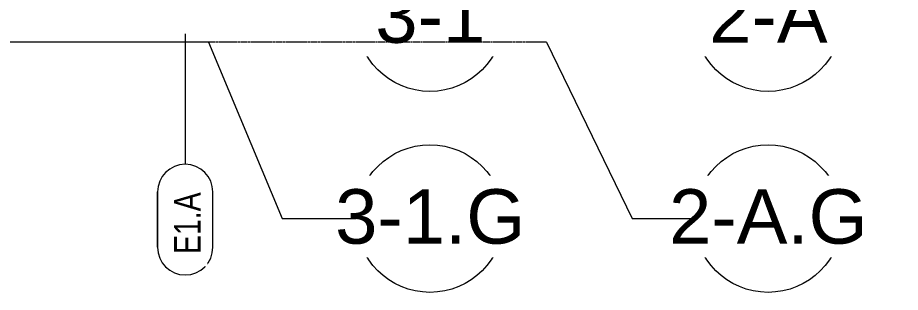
# Model space of a CAD drawing. Header units: inches. Extents: x 21568 to 24810, y -23559 to -20467.
# Drawn here: x 24369.1 to 24655.9, y -22876.6 to -22787.3 of the extents above; entities that cross this region are included whole.
import ezdxf

# ---------------------------------------------------------------- set-up
doc = ezdxf.new("R2010")
doc.units = ezdxf.units.IN
doc.header["$MEASUREMENT"] = 0
doc.linetypes.add('Grid Line 1_2_', pattern=[0.875, 0.5, -0.125, 0.125, -0.125])
for name, color, linetype, lineweight in [('A-WALL-IDEN', 211, 'Continuous', 9), ('S-GRID', 1, 'Continuous', 9), ('S-GRID-IDEN', 1, 'Continuous', 9)]:
    doc.layers.add(name, color=color, linetype=linetype, lineweight=lineweight)
doc.styles.add('Arial', font='arial.ttf', dxfattribs={"height": 17.703593})
doc.styles.add('Century Gothic_1', font='GOTHIC.TTF', dxfattribs={"width": 0.8, "height": 8.622671})

# ---------------------------------------------------------------- blocks, each defined once
blk = doc.blocks.new('Grid - Grid Head - Circle-14747-Enlarged First Floor Plan _West_')
at = {"layer": 'S-GRID-IDEN'}
blk.add_circle((0, 0), 0.25, dxfattribs=at)
blk = doc.blocks.new('Wall Tag - 1_4_-1369832-Enlarged First Floor Plan _West_')
at = {"layer": 'A-WALL-IDEN', "color": 153}
for p, q in [((-0.0822, 0.0968), (0.1053, 0.0968)), ((0.1053, 0.0968), (-0.0822, 0.0968)), ((-0.0822, -0.0907), (0.1053, -0.0907)), ((-0.0822, -0.0907), (0.1053, -0.0907))]:
    blk.add_line(p, q, dxfattribs=at)
for centre, start, end in [((-0.0822, 0.0031), 90, 270), ((-0.0822, 0.0031), 90, 270), ((0.1053, 0.0031), 270, 90), ((0.1053, 0.0031), 270, 90)]:
    blk.add_arc(centre, 0.0937, start, end, dxfattribs=at)

msp = doc.modelspace()

# ---------------------------------------------------------------- linework, layer by layer
at = {"layer": 'A-WALL-IDEN', "color": 153}
msp.add_line((24423.57185, -22792.58406), (24423.57185, -22834.97938), dxfattribs=at)
at = {"layer": 'S-GRID', "linetype": 'Grid Line 1_2_'}
msp.add_line((24431.10753, -22795.30281), (21705.56096, -22795.30281), dxfattribs=at)
at = {"layer": 'S-GRID'}
msp.add_line((24431.10753, -22795.30281), (24455.10753, -22852.62351), dxfattribs=at)

# ---------------------------------------------------------------- block references
at = {"layer": 'A-WALL-IDEN', "color": 153, "xscale": 95.99999999999994, "yscale": 95.99999999999994, "zscale": 95.99999999999994, "rotation": 89.99999999999991}
msp.add_blockref('Wall Tag - 1_4_-1369832-Enlarged First Floor Plan _West_', (24423.86556, -22854.08406), dxfattribs=at)
at = {"layer": 'S-GRID-IDEN', "xscale": 95.99999999999994, "yscale": 95.99999999999994, "zscale": 95.99999999999994}
for p, rotation in [((24503.10753, -22787.30281), 89.99999999999984), ((24612.97484, -22787.30281), 89.99999999999979), ((24503.10753, -22852.62351), 89.99999999999984), ((24612.97484, -22852.62351), 89.99999999999979)]:
    msp.add_blockref('Grid - Grid Head - Circle-14747-Enlarged First Floor Plan _West_', p, dxfattribs=dict(at, rotation=rotation))

# ---------------------------------------------------------------- next in the draw order: texts
at = {"layer": 'A-WALL-IDEN', "insert": (24419.93122, -22854.11292), "char_height": 8.622671, "width": 23.76, "attachment_point": 2, "rotation": 90, "line_spacing_factor": 0.984117, "style": 'Century Gothic_1', "bg_fill": 3, "box_fill_scale": 1.25, "bg_fill_color": 0, "bg_fill_transparency": 0}
msp.add_mtext('E1.A', dxfattribs=at)
at = {"layer": 'S-GRID-IDEN', "char_height": 17.703593, "attachment_point": 2, "line_spacing_factor": 0.938532, "style": 'Arial', "bg_fill": 3, "box_fill_scale": 1.25, "bg_fill_color": 0, "bg_fill_transparency": 0}
for s, insert, width in [('3-1', (24503.20502, -22777.77306), 42.552), ('2-A', (24613.07233, -22777.77306), 45.792), ('3-1.G', (24503.20502, -22843.09377), 73.656), ('2-A.G', (24613.07233, -22843.09377), 76.896)]:
    msp.add_mtext(s, dxfattribs=dict(at, insert=insert, width=width))

# ---------------------------------------------------------------- next in the draw order: linework, layer by layer
at = {"layer": 'S-GRID', "linetype": 'Grid Line 1_2_'}
msp.add_line((24540.97484, -22795.30281), (21852.86259, -22795.30281), dxfattribs=at)
at = {"layer": 'S-GRID'}
for p, q in [((24540.97484, -22795.30281), (24568.84871, -22852.62351)), ((24455.10753, -22852.62351), (24479.10753, -22852.62351)), ((24568.84871, -22852.62351), (24588.97484, -22852.62351))]:
    msp.add_line(p, q, dxfattribs=at)

doc.saveas('drawing.dxf')
